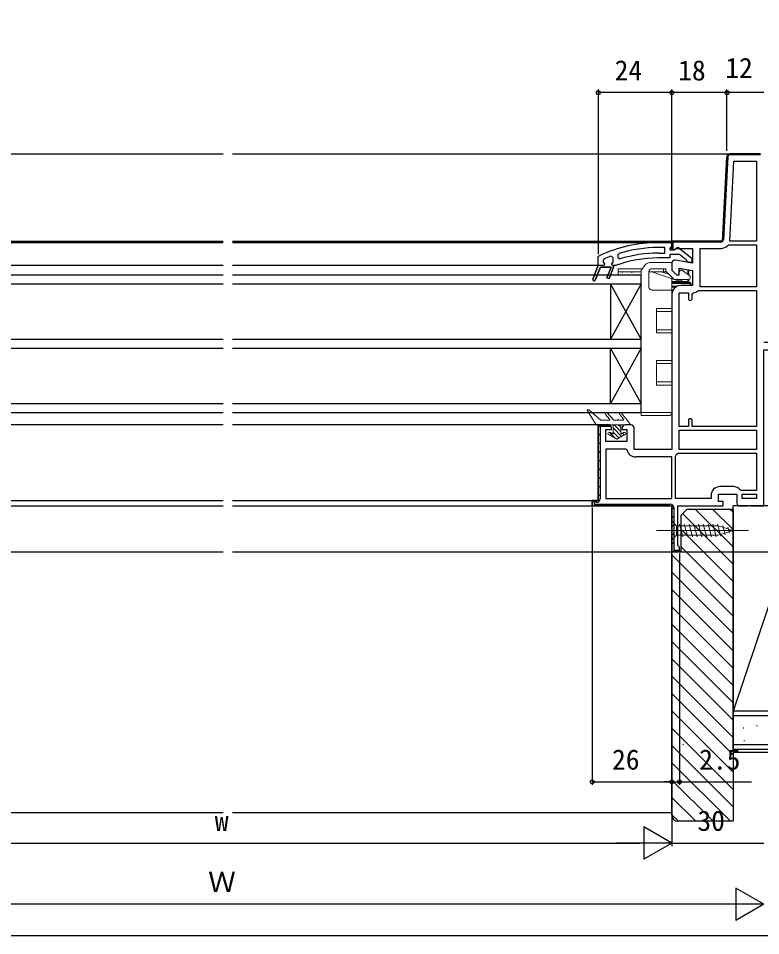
# Model space of a CAD drawing. Units: millimetres, scale not verified. Extents: x -525 to 525, y -783 to 778.
# Drawn here: x -69 to 173.3, y -782.7 to -483.1 of the extents above; entities that cross this region are included whole.
import ezdxf
from ezdxf.enums import TextEntityAlignment as Align

# ---------------------------------------------------------------- set-up
doc = ezdxf.new("R2010")
doc.units = ezdxf.units.MM
doc.header["$LTSCALE"] = 4
for name, color, linetype in [('0-3_YKK_11', 7, 'Continuous'), ('0-4_YKK_12', 2, 'Continuous'), ('0-7_YKK_D', 6, 'Continuous'), ('0-8_YKK_ZWAK', 7, 'Continuous'), ('0-9_YSS_K', 3, 'Continuous'), ('0-A_YSS_KE', 3, 'Continuous')]:
    doc.layers.add(name, color=color, linetype=linetype)
doc.layers.add('0-5_YKK_13', color=4, linetype='Continuous', lineweight=18)
doc.styles.add('ＭＳ ゴシック', font='')
doc.styles.get('ＭＳ ゴシック').set_extended_font_data('MS Gothic')

msp = doc.modelspace()

# ---------------------------------------------------------------- linework, layer by layer
at = {"layer": '0-3_YKK_11'}
for p, q in [((162.587, -528.31), (161.168, -555.388)), ((162.228, -529.422), (162.545, -529.105)), ((173.337, -527.346), (163.286, -527.346)), ((163.286, -527.346), (173.337, -527.346)), ((173.337, -527.646), (163.286, -527.646)), ((164.004, -527.646), (164.304, -527.346)), ((166.832, -527.646), (167.132, -527.346)), ((169.661, -527.646), (169.961, -527.346)), ((172.489, -527.646), (172.789, -527.346)), ((162.071, -532.407), (162.389, -532.09)), ((161.915, -535.392), (162.232, -535.075)), ((161.759, -538.377), (162.076, -538.06)), ((161.602, -541.362), (161.919, -541.045)), ((161.446, -544.347), (161.763, -544.03)), ((161.289, -547.332), (161.606, -547.015)), ((161.133, -550.316), (161.45, -549.999)), ((160.976, -553.301), (161.294, -552.984)), ((146.818, -556.146), (147.118, -555.846)), ((149.646, -556.146), (149.946, -555.846)), ((152.475, -556.146), (152.775, -555.846)), ((155.303, -556.146), (155.603, -555.846)), ((158.131, -556.146), (158.431, -555.846)), ((144.429, -558.535), (144.637, -558.327)), ((120.337, -616.568), (121.059, -615.846)), ((123.287, -616.446), (123.862, -615.872)), ((131.037, -615.846), (129.137, -615.846)), ((120.337, -619.397), (120.937, -618.797)), ((120.337, -622.225), (120.937, -621.625)), ((120.337, -625.054), (120.937, -624.454)), ((146.048, -625.323), (146.429, -625.146)), ((120.337, -627.882), (120.937, -627.282)), ((120.337, -630.711), (120.937, -630.111)), ((120.337, -633.539), (120.937, -632.939)), ((120.337, -636.367), (120.937, -635.767)), ((164.437, -636.046), (160.037, -636.046)), ((118.337, -641.196), (118.986, -640.546)), ((120.337, -639.196), (120.937, -638.596)), ((120.015, -642.346), (120.615, -641.746)), ((122.843, -642.346), (123.443, -641.746)), ((125.672, -642.346), (126.272, -641.746)), ((128.5, -642.346), (129.1, -641.746)), ((131.328, -642.346), (131.928, -641.746)), ((134.157, -642.346), (134.757, -641.746)), ((136.985, -642.346), (137.585, -641.746)), ((139.814, -642.346), (140.414, -641.746)), ((142.642, -642.346), (143.242, -641.746)), ((144.337, -643.48), (144.937, -642.88)), ((144.337, -646.309), (144.937, -645.709)), ((144.337, -649.137), (144.937, -648.537)), ((144.337, -651.965), (144.937, -651.365)), ((144.337, -654.794), (144.937, -654.194)), ((144.649, -657.31), (145.213, -656.746))]:
    msp.add_line(p, q, dxfattribs=at)
for points in [[(162.287, -528.294), (160.843, -555.846), (144.337, -555.846), (144.337, -558.246), (144.337, -555.846), (160.843, -555.846)], [(163.246, -555.846), (164.614, -529.746), (171.937, -529.746), (171.937, -555.846)], [(146.737, -617.546), (171.937, -617.546), (171.937, -623.946), (146.737, -623.946)], [(171.937, -639.946), (167.337, -639.946), (167.337, -638.446), (171.937, -638.446)]]:
    msp.add_lwpolyline(points, close=True, dxfattribs=at)
for points in [[(139.97, -556.346), (144.337, -556.346), (144.337, -557.446), (143.9, -557.942), (143.637, -558.24), (143.637, -558.646), (145.037, -558.646), (145.437, -558.446)], [(160.369, -556.146), (144.637, -556.146), (144.637, -558.705), (144.337, -558.246), (145.102, -558.67), (145.78, -558.246), (151.137, -558.246), (151.137, -563.054), (145.51, -562.062)], [(162.58, -557.223), (162.961, -557.046), (171.937, -557.046), (171.937, -570.746)], [(127.092, -559.855), (126.737, -560.333), (126.737, -561.17), (127.385, -561.648)], [(139.97, -559.746), (142.037, -559.746), (142.037, -557.946), (139.97, -557.946)], [(146.854, -558.259), (150.837, -561.371), (150.837, -562.846), (149.736, -562.846), (149.237, -562.371), (149.045, -562.001), (146.799, -560.246), (143.637, -560.246), (143.637, -561.346), (139.97, -561.346)], [(171.937, -570.746), (153.537, -570.746), (153.537, -558.246), (160.369, -558.246)], [(122.238, -561.641), (121.937, -562.099), (121.937, -562.772), (122.312, -563.256), (122.237, -563.846), (120.337, -563.846), (118.566, -568.298), (120.337, -563.846), (120.337, -561.064), (120.627, -560.611)], [(119.309, -568.594), (120.999, -564.346), (124.476, -564.346), (123.103, -567.798), (123.846, -568.094), (125.337, -564.346), (125.337, -563.846), (124.837, -563.846), (124.762, -563.256), (125.137, -562.772), (125.137, -562.746), (125.137, -561.211), (124.463, -560.742)], [(144.337, -563.046), (144.337, -565.346), (145.837, -566.846), (146.737, -566.846), (146.737, -564.715), (151.137, -565.491), (151.137, -570.346), (147.237, -570.346)], [(125.955, -563.816), (125.784, -563.846), (125.337, -563.846), (125.337, -564.346), (123.846, -568.094), (123.103, -567.798), (124.476, -564.346), (120.999, -564.346), (119.309, -568.594)], [(171.937, -571.946), (171.937, -616.346), (150.937, -616.346), (150.937, -614.446)], [(152.792, -572.084), (153.137, -571.946), (171.937, -571.946)], [(144.337, -573.246), (144.337, -623.946), (132.037, -623.946), (132.037, -616.846)], [(149.737, -614.446), (149.737, -616.346), (146.737, -616.346), (146.737, -572.746), (149.737, -572.746), (149.737, -574.646)], [(150.937, -574.646), (150.937, -573.231), (151.385, -572.733)], [(166.537, -642.346), (169.178, -642.346), (169.362, -642.226), (169.912, -642.226), (170.095, -642.346), (174.337, -642.346), (174.337, -591.346), (199.437, -591.346), (199.937, -591.846), (200.437, -592.346), (202.337, -592.346), (202.337, -588.946), (174.337, -588.946)], [(123.637, -615.846), (120.337, -615.846), (120.337, -640.546), (118.337, -640.546), (118.337, -642.346), (144.337, -642.346), (144.337, -657.346), (146.837, -657.346), (146.837, -655.846), (146.587, -655.551), (146.337, -655.255), (146.337, -642.346), (161.137, -642.346), (161.137, -640.846), (159.537, -640.846), (159.537, -638.446), (165.537, -638.446), (165.537, -641.346)], [(143.837, -642.346), (118.337, -642.346), (118.337, -640.546), (120.337, -640.546), (120.337, -615.846), (123.637, -615.846)], [(124.553, -616.446), (120.937, -616.446), (120.937, -640.046)], [(128.137, -616.846), (128.137, -617.346), (129.637, -617.346), (129.637, -621.346), (122.737, -621.346), (122.737, -617.346), (124.637, -617.346), (124.637, -616.846)], [(129.718, -624.129), (129.232, -623.746), (122.737, -623.746), (122.737, -639.946)], [(157.137, -638.946), (157.137, -639.946), (145.537, -639.946), (145.537, -626.039), (145.713, -625.657)], [(146.429, -625.146), (171.937, -625.146), (171.937, -637.246), (167.029, -637.246), (166.646, -637.068)], [(122.737, -639.946), (144.337, -639.946), (144.337, -626.346), (132.537, -626.346)], [(119.837, -641.146), (118.937, -641.146), (118.937, -641.746), (143.837, -641.746)], [(144.937, -642.846), (144.937, -656.746), (146.837, -656.746), (146.837, -657.346), (144.337, -657.346), (144.337, -642.846)]]:
    msp.add_lwpolyline(points, dxfattribs=at)
for centre, radius, start, end in [((163.286, -528.346), 1, 90, 176.99997), ((163.286, -528.346), 1, 90, 176.99997), ((163.286, -528.346), 0.7, 90.00001, 176.99998), ((139.97, -602.346), 46, 90.00001, 114.86598), ((160.369, -555.346), 0.8, 269.99999, 356.99996), ((160.369, -555.346), 2.9, 269.99999, 319.67978), ((139.97, -602.346), 44.4, 89.99999, 106.86019), ((139.97, -602.346), 42.6, 89.99999, 107.18277), ((146.237, -559.046), 1, 51.91328, 143.13011), ((139.97, -602.346), 44.4, 110.44221, 113.53922), ((139.97, -602.346), 41, 89.99999, 109.98888), ((145.337, -563.046), 1, 80.00002, 180), ((118.937, -568.446), 0.4, 158.30059, 338.30061), ((118.937, -568.446), 0.4, 158.30059, 338.30061), ((147.237, -573.246), 2.9, 90.00001, 179.99999), ((151.137, -570.346), 2.4, 275.9378, 313.60284), ((150.337, -574.646), 0.6, 179.99999, 0.00001), ((150.337, -614.446), 0.6, 359.99999, 180.00001), ((123.637, -616.846), 1, 0.00001, 89.99999), ((123.637, -616.846), 1, 23.57819, 89.99998), ((129.137, -616.846), 1, 90.00001, 179.99999), ((131.037, -616.846), 1, 0.00001, 89.99999), ((132.537, -623.446), 2.9, 193.60896, 269.99999), ((143.837, -623.446), 2.9, 310.32022, 319.67978), ((160.037, -638.946), 2.9, 90.00001, 179.99999), ((164.437, -638.946), 2.9, 40.36099, 89.99999), ((119.837, -640.046), 1.1, 270.00001, 359.99999), ((143.837, -642.846), 1.1, 0.00001, 89.99999), ((166.537, -641.346), 1, 180.00001, 269.99999)]:
    msp.add_arc(centre, radius, start, end, dxfattribs=at)
at = {"layer": '0-4_YKK_12'}
for p, q in [((-165.662, -527.346), (-2.162, -527.346)), ((0.838, -527.346), (163.286, -527.346)), ((-146.16, -555.846), (-2.162, -555.846)), ((-141.293, -556.346), (-2.162, -556.346)), ((0.838, -555.846), (144.837, -555.846)), ((0.838, -556.346), (139.969, -556.346)), ((-2.162, -563.846), (-121.66, -563.846)), ((120.337, -563.846), (0.838, -563.846)), ((-135.66, -566.848), (-2.162, -566.848)), ((0.838, -566.848), (134.337, -566.848)), ((134.337, -611.846), (134.337, -566.848)), ((-135.66, -569.846), (-2.162, -569.846)), ((0.838, -569.846), (134.337, -569.846)), ((124.337, -569.846), (124.337, -587.846)), ((134.337, -569.846), (124.337, -587.846)), ((134.337, -587.846), (124.337, -569.846)), ((-135.66, -587.846), (-2.162, -587.846)), ((0.838, -587.846), (134.337, -587.846)), ((-135.66, -590.846), (-2.162, -590.846)), ((0.838, -590.846), (134.337, -590.846)), ((124.337, -608.846), (124.337, -590.846)), ((134.337, -608.846), (124.337, -590.846)), ((134.337, -590.846), (124.337, -608.846)), ((-135.66, -608.846), (-2.162, -608.846)), ((0.838, -608.846), (134.337, -608.846)), ((-135.66, -611.846), (-2.162, -611.846)), ((0.838, -611.846), (134.337, -611.846)), ((-2.162, -615.846), (-122.16, -615.846)), ((120.837, -615.846), (0.838, -615.846)), ((-120.16, -640.546), (-2.162, -640.546)), ((0.838, -640.546), (118.837, -640.546)), ((-120.16, -642.346), (-2.162, -642.346)), ((0.838, -642.346), (118.837, -642.346)), ((-147.213, -657.346), (-2.162, -657.346)), ((0.838, -657.346), (144.837, -657.346))]:
    msp.add_line(p, q, dxfattribs=at)
at = {"layer": '0-5_YKK_13'}
for p, q in [((137.058, -562.846), (144.137, -562.846)), ((144.357, -562.846), (144.337, -562.846)), ((144.337, -563.046), (144.337, -562.846)), ((144.337, -563.046), (144.337, -564.639)), ((127.137, -565.846), (126.837, -565.846)), ((126.837, -566.848), (126.837, -565.846)), ((127.137, -564.846), (134.737, -564.846)), ((134.337, -565.846), (127.137, -565.846)), ((128.09, -566.203), (128.09, -566.303)), ((131.265, -566.103), (131.265, -566.203)), ((134.337, -611.846), (134.337, -565.452)), ((134.337, -565.846), (134.337, -566.848)), ((134.402, -565.264), (135.886, -563.409)), ((136.837, -565.846), (136.837, -570.846)), ((142.508, -565.846), (136.837, -565.846)), ((137.087, -565.185), (137.087, -565.846)), ((142.137, -564.846), (137.837, -564.846)), ((137.837, -564.846), (137.937, -564.846)), ((137.937, -564.846), (142.137, -564.846)), ((140.876, -565.846), (143.35, -566.688)), ((140.876, -565.846), (142.508, -565.846)), ((141.587, -564.846), (141.587, -565.846)), ((142.337, -565.468), (142.337, -565.046)), ((144.862, -568.2), (142.483, -565.821)), ((146.737, -566.039), (147.079, -565.446)), ((147.252, -565.346), (147.574, -565.346)), ((147.688, -565.383), (150.209, -567.147)), ((149.537, -565.209), (149.537, -566.677)), ((149.837, -566.887), (149.837, -565.261)), ((126.837, -566.848), (134.337, -566.848)), ((136.837, -566.848), (136.837, -566.848)), ((144.337, -567.675), (144.337, -571.846)), ((150.037, -568.346), (145.215, -568.346)), ((149.537, -568.346), (149.537, -569.046)), ((149.537, -569.046), (149.837, -569.046)), ((149.837, -569.046), (149.837, -568.346)), ((150.337, -567.393), (150.337, -568.046)), ((137.837, -571.846), (144.337, -571.846)), ((146.178, -570.546), (144.337, -570.546)), ((144.337, -570.846), (145.609, -570.846)), ((144.337, -571.846), (144.337, -577.846)), ((150.337, -569.346), (144.637, -569.346)), ((144.637, -569.346), (144.637, -569.646)), ((144.637, -569.646), (150.337, -569.646)), ((150.337, -569.646), (150.337, -570.346)), ((150.637, -570.346), (150.637, -569.646)), ((139.337, -585.846), (139.337, -577.846)), ((144.337, -577.846), (139.337, -577.846)), ((144.337, -584.846), (139.337, -584.846)), ((139.337, -585.846), (144.337, -585.846)), ((144.337, -585.846), (144.337, -584.846)), ((144.337, -585.846), (144.337, -594.846)), ((139.337, -602.846), (139.337, -594.846)), ((144.337, -594.846), (139.337, -594.846)), ((144.337, -601.846), (139.337, -601.846)), ((144.337, -602.846), (144.337, -601.846)), ((139.337, -602.846), (144.337, -602.846)), ((144.337, -602.846), (144.337, -611.846)), ((121.181, -614.298), (117.232, -610.918)), ((119.637, -615.846), (116.783, -611.306)), ((124.031, -614.01), (122.644, -612.519)), ((125.377, -614.283), (123.23, -611.974)), ((128.51, -614.024), (127.321, -612.492)), ((127.952, -612), (130.573, -615.362)), ((134.337, -611.846), (134.337, -612.846)), ((144.337, -611.846), (134.337, -611.846)), ((134.337, -612.846), (143.337, -612.846)), ((130.337, -615.846), (119.637, -615.846)), ((121.311, -614.346), (123.885, -614.346)), ((125.137, -618.901), (125.137, -615.846)), ((127.932, -619.654), (125.137, -616.858)), ((127.637, -618.011), (125.472, -615.846)), ((125.524, -614.346), (126.659, -614.346)), ((127.637, -616.664), (126.819, -615.846)), ((127.059, -614.346), (128.352, -614.346)), ((127.637, -618.901), (127.637, -615.846)), ((123.837, -618.346), (124.069, -618.346)), ((123.837, -619.146), (123.962, -619.146)), ((125.781, -620.197), (123.931, -618.346)), ((126.387, -620.546), (123.962, -619.146)), ((125.137, -618.901), (124.269, -618.4)), ((127.078, -620.147), (125.137, -618.205)), ((126.387, -620.546), (128.812, -619.146)), ((127.637, -618.901), (128.504, -618.4)), ((128.786, -619.161), (128.201, -618.575)), ((128.704, -618.346), (128.937, -618.346)), ((128.812, -619.146), (128.937, -619.146)), ((144.337, -647.247), (144.337, -653.447)), ((144.337, -647.247), (145.887, -648.797)), ((159.421, -648.797), (145.887, -648.797)), ((145.887, -648.797), (145.887, -651.897)), ((147.972, -652.447), (146.846, -648.247)), ((149.525, -652.447), (148.399, -648.247)), ((151.078, -652.447), (149.952, -648.247)), ((152.631, -652.447), (151.505, -648.247)), ((154.184, -652.447), (153.058, -648.247)), ((155.736, -652.447), (154.611, -648.247)), ((157.289, -652.447), (156.164, -648.247)), ((158.842, -652.447), (157.717, -648.247)), ((160.326, -652.188), (159.27, -648.247)), ((164.337, -650.347), (159.421, -648.797)), ((161.758, -651.736), (160.944, -648.7)), ((163.19, -651.285), (162.64, -649.235)), ((139.337, -650.347), (169.337, -650.346)), ((144.337, -653.447), (145.887, -651.897)), ((145.887, -651.897), (159.421, -651.897)), ((164.337, -650.347), (159.421, -651.897))]:
    msp.add_line(p, q, dxfattribs=at)
for points in [[(126.837, -565.846), (126.837, -564.846), (127.137, -564.846)], [(146.354, -568.766), (137.771, -565.846), (136.837, -565.846)], [(149.537, -569.346), (149.537, -569.046), (144.337, -569.046)], [(150.637, -569.646), (150.337, -569.646), (150.337, -569.346)], [(139.337, -578.846), (144.337, -578.846), (144.337, -577.846)], [(139.337, -595.846), (144.337, -595.846), (144.337, -594.846)]]:
    msp.add_lwpolyline(points, dxfattribs=at)
for centre, radius, start, end in [((137.058, -564.346), 1.5, 90, 141.34019), ((144.137, -563.046), 0.2, 0, 90), ((134.637, -565.452), 0.3, 141.34019, 180), ((137.837, -565.846), 1, 90, 180), ((142.137, -565.046), 0.2, 0, 90), ((142.837, -565.468), 0.5, 180, 225), ((147.252, -565.546), 0.2, 90, 150), ((147.574, -565.546), 0.2, 55, 90), ((144.637, -569.046), 0.3, 180, 270), ((145.215, -567.846), 0.5, 225, 270), ((146.837, -567.346), 1.5, 251.20957, 318.18969), ((150.137, -569.046), 0.3, 180, 270), ((150.037, -568.046), 0.3, 270, 0), ((150.037, -567.393), 0.3, 0, 55), ((137.837, -570.846), 1, 180, 270), ((144.637, -569.046), 0.6, 240, 270), ((150.337, -569.646), 0.3, 0, 90), ((117.037, -611.146), 0.3, 49.43895, 212.15282), ((122.937, -612.246), 0.4, 42.9326, 222.9326), ((123.885, -614.146), 0.2, 270, 42.9326), ((126.859, -614.346), 0.2, 0, 180), ((127.637, -612.246), 0.4, 37.94551, 217.81232), ((128.352, -614.146), 0.2, 270, 37.81232), ((143.337, -611.846), 1, 270, 0), ((121.311, -614.146), 0.2, 229.43895, 270), ((125.524, -614.146), 0.2, 222.9326, 270), ((130.337, -615.546), 0.3, 270, 37.94551), ((123.837, -618.746), 0.4, 90, 270), ((124.069, -618.746), 0.4, 60, 90), ((128.704, -618.746), 0.4, 90, 120), ((128.937, -618.746), 0.4, 270, 90)]:
    msp.add_arc(centre, radius, start, end, dxfattribs=at)
at = {"layer": '0-7_YKK_D'}
for p, q in [((120.341, -560.126), (120.341, -506.346)), ((144.337, -555.823), (144.337, -506.346)), ((144.337, -555.823), (144.337, -506.346)), ((162.34, -526.346), (162.34, -506.346)), ((162.341, -526.346), (162.341, -506.346)), ((144.337, -507.346), (120.341, -507.346)), ((162.341, -507.346), (144.337, -507.346)), ((174.34, -507.346), (162.34, -507.346)), ((118.34, -642.846), (118.34, -733.447)), ((144.34, -657.846), (144.34, -733.447)), ((144.34, -657.846), (144.34, -733.447)), ((144.34, -657.846), (144.34, -753.447)), ((144.34, -657.846), (144.34, -753.447)), ((146.84, -657.846), (146.84, -733.447)), ((147.34, -657.346), (223.34, -657.346)), ((118.34, -732.447), (144.34, -732.447)), ((144.34, -732.447), (141.79, -732.447)), ((144.34, -732.447), (146.84, -732.447)), ((146.84, -732.447), (170.36, -732.447)), ((144.34, -752.447), (135.247, -747.197)), ((135.247, -747.197), (135.247, -757.697)), ((-135.16, -752.447), (133.84, -752.447)), ((144.34, -752.447), (126.153, -752.447)), ((144.34, -752.447), (135.247, -757.697)), ((144.34, -752.447), (174.34, -752.447)), ((174.34, -772.447), (165.247, -767.197)), ((165.247, -767.197), (165.247, -777.697)), ((163.84, -772.447), (-165.16, -772.447)), ((174.34, -772.447), (156.153, -772.447)), ((174.34, -772.447), (165.247, -777.697))]:
    msp.add_line(p, q, dxfattribs=at)
for centre in [(120.341, -507.346), (144.337, -507.346), (144.337, -507.346), (162.34, -507.346), (162.341, -507.346), (118.34, -732.447), (144.34, -732.447), (144.34, -732.447), (146.84, -732.447)]:
    msp.add_circle(centre, 0.637, dxfattribs=at)
at = {"layer": '0-8_YKK_ZWAK'}
msp.add_lwpolyline([(-525, -782.7), (525, -782.7), (525, 747.3)], dxfattribs=at)
at = {"layer": '0-9_YSS_K'}
for p, q in [((151.971, -643.347), (164.34, -655.716)), ((157.628, -643.347), (164.34, -650.059)), ((163.285, -643.347), (164.34, -644.403)), ((186.84, -642.346), (164.34, -642.346)), ((164.34, -709.346), (164.34, -642.346)), ((186.84, -642.346), (164.34, -709.346)), ((147.827, -644.86), (164.34, -661.373)), ((147.34, -650.03), (164.34, -667.03)), ((147.34, -655.687), (164.34, -672.687)), ((144.34, -658.344), (164.34, -678.344)), ((144.34, -664.001), (164.34, -684.001)), ((144.34, -669.657), (164.34, -689.657)), ((144.34, -675.314), (164.34, -695.314)), ((144.34, -680.971), (164.34, -700.971)), ((144.34, -686.628), (164.34, -706.628)), ((144.34, -692.285), (164.34, -712.285)), ((144.34, -697.942), (164.34, -717.942)), ((144.34, -703.599), (164.34, -723.599)), ((144.34, -709.255), (164.34, -729.255)), ((186.84, -709.346), (164.34, -709.346)), ((336.998, -710.846), (164.34, -710.846)), ((144.34, -714.912), (164.34, -734.912)), ((167.615, -714.794), (167.815, -714.794)), ((171.963, -714.06), (172.163, -714.06)), ((167.843, -719.005), (168.043, -719.005)), ((144.34, -720.569), (164.34, -740.569)), ((147.924, -720.251), (148.124, -720.251)), ((336.998, -720.346), (164.34, -720.346)), ((164.887, -720.251), (165.087, -720.251)), ((336.998, -722.846), (164.34, -722.846)), ((144.34, -726.226), (163.461, -745.347)), ((144.34, -731.883), (157.804, -745.347)), ((144.34, -737.54), (152.148, -745.347)), ((-145.66, -742.447), (-2.162, -742.447)), ((0.838, -742.447), (144.34, -742.447)), ((144.34, -743.197), (146.491, -745.347))]:
    msp.add_line(p, q, dxfattribs=at)
at = {"layer": '0-A_YSS_KE'}
for p, q in [((336.998, -709.346), (164.34, -709.346)), ((164.34, -721.846), (164.34, -709.346)), ((336.998, -721.846), (164.34, -721.846))]:
    msp.add_line(p, q, dxfattribs=at)
for points in [[(144.34, -743.347), (144.34, -657.347), (147.34, -657.347), (147.34, -645.347), (149.34, -643.347), (164.34, -643.347)], [(164.34, -643.347), (164.34, -745.347), (146.34, -745.347)]]:
    msp.add_lwpolyline(points, dxfattribs=at)
msp.add_arc((146.34, -743.347), 2, 180.00001, 269.99999, dxfattribs=at)

# ---------------------------------------------------------------- texts
at = {"layer": '0-7_YKK_D', "style": 'ＭＳ ゴシック'}
for s, p in [('24', (125.666, -505.346)), ('18', (146.411, -505.346)), ('12', (161.793, -504.545)), ('26', (124.82, -730.447)), ('2.5', (153.275, -730.447)), ('30', (152.692, -750.447)), ('w', (-4.904, -750.447)), ('Ｗ', (-7.052, -770.447))]:
    msp.add_text(s, height=6.598, dxfattribs=at).set_placement(p, align=Align.BOTTOM_LEFT)

doc.saveas('drawing.dxf')
